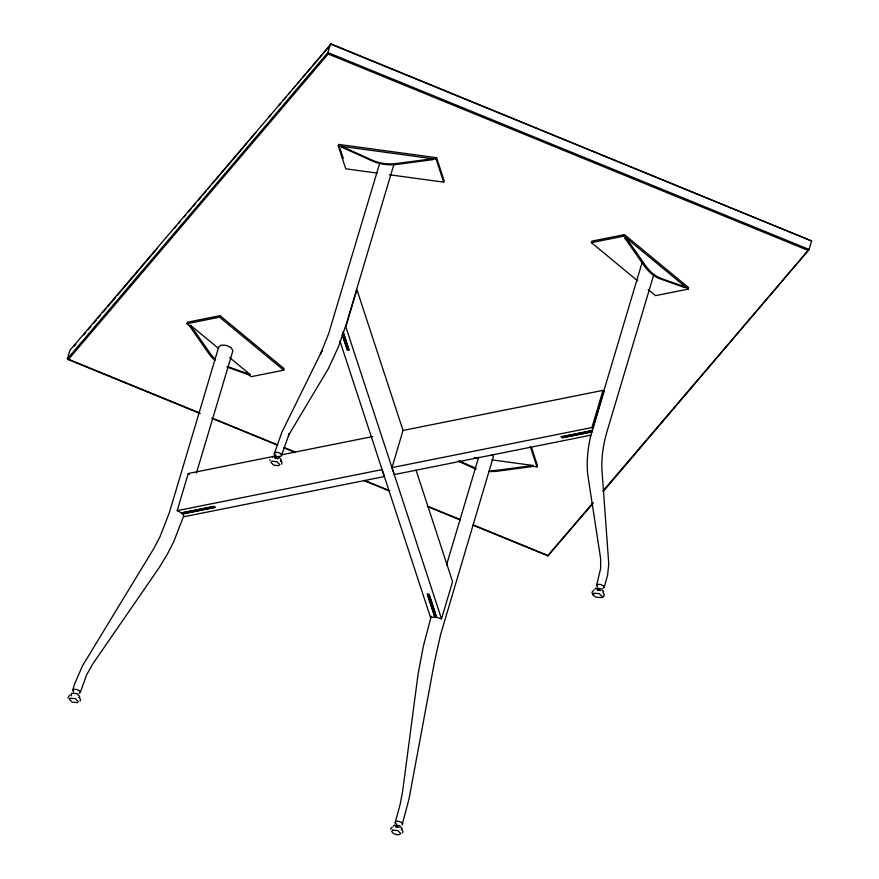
<?xml version="1.0" encoding="UTF-8"?>
<svg xmlns="http://www.w3.org/2000/svg" width="879" height="879" viewBox="0 0 879 879"><rect width="100%" height="100%" fill="white"/><g stroke="black" fill="none" stroke-linecap="round" stroke-linejoin="round"><path stroke-width="1.32" d="M73.605 691.949L72.715 690.334L74.561 684.148L82.395 665.952L154.089 548.067L160.198 536.278L169.339 512.644L218.739 346.952L221.233 345.073L226.419 345.403L231.243 347.765L232.891 350.765L196.435 473.067M192.38 328.142L187.007 323.703L187.447 322.208L220.036 315.682L284.181 368.697L283.73 370.18L251.152 376.706L246.812 373.125M79 693.41L80.341 692.399L86.483 675.105L92.658 664.117L159.385 567.34L166.999 554.781L173.613 542.024L183.502 516.456M187.007 323.703L219.585 317.165L220.036 315.682M177.184 510.666L382.035 469.606L384.31 476.572L184.403 516.643L182.711 513.918L215.366 507.37L214.102 506.337L181.459 512.875L177.184 510.666L188.26 473.506L275.786 455.959M377.036 173.075L345.755 168.823L338.239 145.892L338.679 144.398L436.588 157.715L444.104 180.645L443.664 182.14L389.276 174.745M275.874 455.498L274.292 453.894L281.752 432.501L322.11 350.523L320.472 354.215L328.603 333.756L379.794 162.912M278.742 456.465L281.203 456.223L289.29 433.523L288.411 435.512L328.383 368.62L338.613 346.425L346.348 323.933L394.177 163.494M280.687 461.453L281.258 459.519L278.357 456.684L273.38 456.289L272.457 457.377M443.664 182.14L436.149 159.198L436.588 157.715M591.336 435.072L394.297 474.572L392.012 467.606L403.032 430.424L356.918 289.674L345.832 326.834L441.511 618.838L436.665 617.322L429.128 594.325L427.216 594.072L434.742 617.058L430.49 617.344L339.942 340.975M431.237 616.278L423.403 645.988L418.129 673.797L402.637 791.265L400.143 804.395L395.154 822.755L396.737 824.359M446.532 564.988L478.67 457.157M441.511 618.838L452.586 581.678L416.009 470.034M402.066 825.084L409.021 798.934L434.567 661.612L440.566 634.671L493.449 456.432L491.976 454.937M637.682 280.873L591.413 242.637L591.864 241.154L624.442 234.627L688.587 287.631L688.147 289.114L655.558 295.652L648.197 289.565M488.647 471.485A44.049 36.841 -18.1 0 0 497.899 471.122L533.465 466.397L536.959 466.881L537.41 465.387L531.553 447.543M591.413 242.637L624.002 236.11L624.442 234.627M591.919 427.546L602.994 390.375L604.093 391.287L593.017 428.447L591.919 427.546L392.012 467.606M642.252 262.052L592.864 427.754C588.469 442.994 586.073 458.959 587.776 474.814L600.643 558.714L600.632 568.46L596.588 585.337L597.478 586.952M653.668 275.072L607.015 431.567C602.95 445.653 600.753 460.42 602.324 475.067L608.773 564.021L607.565 575.262L604.225 587.392L602.873 588.403M200.236 413.559L68.309 359.577L67.397 358.808L69.935 350.303L331.185 43.95L811.603 240.945L809.065 249.46L603.697 490.921M274.292 453.894L274.918 452.586L277.39 452.344L280.247 453.311L281.829 454.915M395.154 822.755L395.781 821.447L398.242 821.206L401.11 822.173L402.692 823.777M80.033 701.112L80.494 699.563L79.462 697.53M269.611 460.42L270.073 459.706M281.566 464.156L282.027 462.607L280.994 460.574M390.463 829.271L392.188 827.084M402.428 833.006L402.89 831.457L401.857 829.435M73.968 346.381L75.737 344.304M83.725 334.91L85.494 332.833M88.153 329.702L90.823 326.57M93.482 323.439L96.141 320.319M97.91 318.231L100.58 315.1M103.239 311.968L105.898 308.837M107.667 306.76L115.654 297.366M117.423 295.289L157.341 248.35M174.196 228.54L175.965 226.452M178.624 223.321L180.404 221.244M183.953 217.069L185.722 214.981M188.381 211.85L191.051 208.73M192.82 206.642L195.479 203.51M198.138 200.379L200.808 197.259M202.577 195.171L206.125 190.996M207.894 188.908L210.564 185.777M212.333 183.7L255.789 132.597M269.095 116.951L270.875 114.863M278.852 105.48L280.632 103.392M283.291 100.261L285.95 97.14M288.609 94.009L290.389 91.921M293.048 88.79L295.707 85.67M297.487 83.582L301.025 79.407M302.805 77.319L305.463 74.199M307.243 72.111L310.781 67.936M312.561 65.848L331.185 43.95M68.309 359.577L328.186 54.015L327.889 52.542L330.427 44.027L811.603 240.945M68.54 696.662L69.793 695.19M78.802 697.563L79.725 696.476L76.825 693.652L71.847 693.245L70.924 694.333L71.682 695.827M472.968 525.181L547.815 555.803L593.05 502.623M602.807 491.152L809.065 249.46L327.889 52.542L67.397 358.808L198.171 412.328M547.815 555.803L593.028 503.458M593.677 590.183L591.952 592.369L592.984 595.237M393.309 826.227L394.242 825.15L399.209 825.546L402.121 828.37L401.198 829.457M594.797 589.326L595.72 588.238L600.698 588.644L603.598 591.468M602.653 597.577L604.378 595.391L602.972 592.028M72.715 690.334L74.056 689.323L76.858 689.51L79.462 690.784L80.341 692.399M596.588 585.337L597.94 584.315L600.731 584.502L603.335 585.777L604.225 587.392M218.333 348.249L190.6 325.329L189.304 325.593L208.07 352.545A44.049 28.908 78.7 0 0 214.992 360.401M624.991 238.264L626.287 238L645.054 264.953A44.049 28.908 78.7 0 0 661.612 278.632L685.851 287.224L684.543 287.488L660.305 278.896A44.049 28.908 78.7 0 1 643.758 265.216L624.991 238.264L627.035 239.956M229.628 357.577L250.163 374.553L248.867 374.817L227.167 367.125M281.17 454.882L372.74 436.533M402.362 430.589L602.994 390.375M592.303 430.523L560.956 436.808L562.219 437.841L592.259 431.82M592.699 430.589L561.428 436.863L562.428 437.698L592.413 431.688M533.465 466.397L533.168 465.485L497.602 470.199A44.049 36.841 -18.1 0 1 490.976 470.639M338.239 145.892L436.149 159.198M342.041 147.276L372.125 160.923A44.049 36.841 -18.1 0 0 397.385 164.351L432.951 159.637L432.655 158.725L397.088 163.439A44.049 36.841 -18.1 0 1 371.828 160L341.733 146.364L342.041 147.276L344.711 147.639M474.33 457.487L478.352 458.036M491.713 459.849L533.168 465.485M274.742 457.662L278.028 458.464M275.061 457.959L277.775 458.618M597.083 589.611L600.368 590.413M597.401 589.908L600.115 590.578M395.594 826.513L398.89 827.315M395.913 826.82L398.637 827.48M227.2 366.411L250.163 374.553M328.186 54.015L807.691 250.24M214.674 419.085L275.61 444.016M284.499 447.653L294.663 451.817M364.488 480.395L389.88 490.779M429.238 506.886L459.706 519.357M473.671 525.071L548.573 555.726M211.652 418.239L277.61 445.235M283.961 447.829L295.377 452.498M363.873 480.527L389.243 490.911M427.304 506.491L460.288 519.983M459.102 460.761L472.342 466.76A44.049 36.841 -18.1 0 0 475.792 468.144M458.19 461.134L472.638 467.683A44.049 36.841 -18.1 0 0 476.099 469.067M624.002 236.11L688.147 289.114M682.5 285.785L684.543 287.488M219.585 317.165L283.73 370.18M188.26 473.506L189.37 474.418M190.6 325.329L209.378 352.281A44.049 28.908 78.7 0 0 215.476 359.39M530.279 446.488L536.959 466.881M339.514 146.947L343.271 158.418M343.249 332.229L349.106 350.117L347.194 349.853L342.173 334.525M343.041 331.998L348.886 349.842L347.348 349.633L342.338 334.339M68.079 697.377L68.079 698.212M70.32 698.267L69.386 699.354L72.32 702.211L77.33 702.607L78.264 701.508L75.33 698.662L70.32 698.267M271.853 461.299L270.919 462.398L273.852 465.244L278.863 465.65L279.797 464.551L276.863 461.706L271.853 461.299M392.704 830.161L391.781 831.248L392.539 832.765L394.704 834.105L397.451 834.764L399.725 834.501L400.659 833.413L397.726 830.556L392.704 830.161M594.193 593.259L593.259 594.347L594.028 595.863L596.193 597.204L601.203 597.599L602.137 596.511L599.203 593.655L594.193 593.259M213.927 506.513L181.349 513.05L182.349 513.874L214.937 507.348L213.927 506.513M429.062 594.512L427.524 594.303L435.039 617.245L436.577 617.454L429.062 594.512"/></g></svg>
